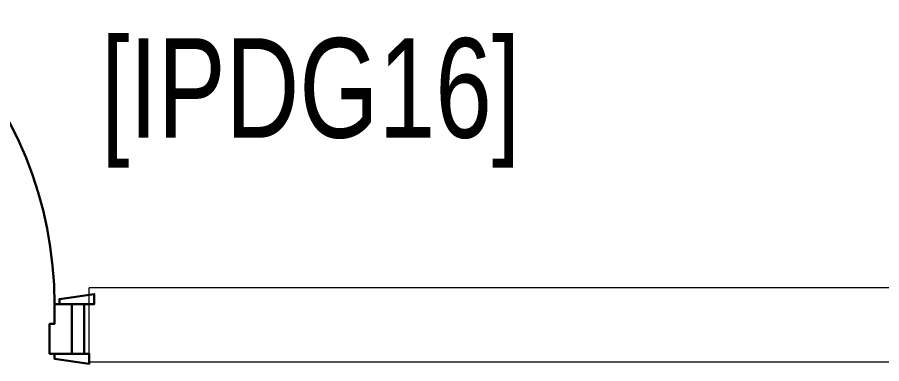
# Model space of a CAD drawing. Header units: millimetres. Extents: x 26027 to 581921, y 7230 to 233891.
# Drawn here: x 568849 to 570587, y 133878 to 134574 of the extents above; entities that cross this region are included whole.
import ezdxf

# ---------------------------------------------------------------- set-up
doc = ezdxf.new("R2010")
doc.units = ezdxf.units.MM
doc.header["$LTSCALE"] = 5
for name, color, linetype, lineweight in [('72_EGR_BASE_TEXT', 252, 'Continuous', 5), ('GE-ARCHITECTURAL_ELEMENTS', 8, 'Continuous', 30), ('Walls', 252, 'Continuous', 5), ('Wooden Joinery', 252, 'Continuous', 5)]:
    doc.layers.add(name, color=color, linetype=linetype, lineweight=lineweight)
doc.styles.add('X3G_ENTITY_2587EA', font='swisscl.ttf', dxfattribs={"height": 200})

# ---------------------------------------------------------------- blocks, each defined once
blk = doc.blocks.new('A$C72370EFE')
at = {"layer": 'GE-ARCHITECTURAL_ELEMENTS'}
for p, q in [((-0.01, -0.03), (-0.01, -0.07)), ((0, -0.03), (-0.01, -0.03)), ((0.04, -0.03), (0.05, -0.03)), ((0.05, -0.03), (0.05, -0.07)), ((-0.01, -0.04), (-0.02, -0.04)), ((0.05, -0.04), (0.06, -0.04)), ((-0.01, -0.06), (-0.02, -0.06)), ((0.05, -0.06), (0.06, -0.06)), ((-0.05, -0.07), (-0.05, -0.16)), ((-0.03, -0.07), (-0.03, -0.16)), ((0, -0.07), (-0.01, -0.07)), ((0.04, -0.07), (0.05, -0.07)), ((0.07, -0.07), (0.07, -0.16)), ((0.09, -0.07), (0.09, -0.16)), ((-0.01, -0.17), (-0.02, -0.17)), ((-0.01, -0.17), (-0.01, -0.19)), ((0.05, -0.17), (0.06, -0.17)), ((0.05, -0.17), (0.05, -0.19)), ((-0.01, -0.19), (-0.02, -0.19)), ((0.05, -0.19), (0.06, -0.19))]:
    blk.add_line(p, q, dxfattribs=at)
for centre, radius, start, end in [((-0.02, -0.07), 0.03, 90, 180), ((0.06, -0.07), 0.03, 0, 90), ((-0.02, -0.07), 0.01, 90, 180), ((0.06, -0.07), 0.01, 0, 90), ((-0.02, -0.16), 0.03, 180, 270), ((-0.02, -0.16), 0.01, 180, 270), ((0.06, -0.16), 0.01, 270, 0), ((0.06, -0.16), 0.03, 270, 0)]:
    blk.add_arc(centre, radius, start, end, dxfattribs=at)
blk = doc.blocks.new('A$C41DF7AD3')
at = {"layer": 'GE-ARCHITECTURAL_ELEMENTS', "elevation": 0}
for points in [[(820, 780), (820, 1559), (860, 1559), (860, 780)], [(70, 780), (70, 790), (0, 800), (0, 780)], [(870, 780), (870, 790), (940, 800), (940, 780)], [(80, 680), (80, 670), (10, 660), (10, 680)], [(860, 680), (860, 670), (930, 660), (930, 680)]]:
    blk.add_lwpolyline(points, close=True, dxfattribs=at)
for points in [[(45, 780), (45, 680), (20, 680), (20, 780), (45, 780)], [(45, 780), (80, 780), (80, 740), (90, 740), (90, 680), (45, 680), (45, 780)], [(895, 780), (860, 780), (860, 740), (850, 740), (850, 680), (895, 680), (895, 780)], [(895, 780), (895, 680), (920, 680), (920, 780), (895, 780)]]:
    blk.add_lwpolyline(points, dxfattribs=at)
at = {"layer": 'GE-ARCHITECTURAL_ELEMENTS'}
blk.add_arc((860, 780, 0), 780, 92.9397, 180, dxfattribs=at)
at = {"layer": 'GE-ARCHITECTURAL_ELEMENTS', "xscale": 999.9999999998856, "yscale": 999.9999999998856, "zscale": 999.9999999998856}
blk.add_blockref('A$C72370EFE', (820, 1559, 0), dxfattribs=at)

msp = doc.modelspace()

# ---------------------------------------------------------------- linework, layer by layer
at = {"layer": 'Walls', "lineweight": 0}
for p, q in [((571353.8, 134030.3, 0), (568993.6, 134030.3, 0)), ((571518.5, 133880.3, 0), (568993.6, 133880.3, 0))]:
    msp.add_line(p, q, dxfattribs=at)
at = {"layer": 'Walls'}
msp.add_polyline3d([(568993.6, 133880.3, 0), (568993.6, 134030.3, 0)], dxfattribs=at)

# ---------------------------------------------------------------- block references
at = {"layer": 'Wooden Joinery', "xscale": -1}
msp.add_blockref('A$C41DF7AD3', (569003.6, 133217.5, 0), dxfattribs=at)

# ---------------------------------------------------------------- texts
at = {"layer": '72_EGR_BASE_TEXT', "insert": (569438.8, 134531.9), "char_height": 200, "attachment_point": 2, "style": 'X3G_ENTITY_2587EA'}
msp.add_mtext('[IPDG16]', dxfattribs=at)

doc.saveas('drawing.dxf')
